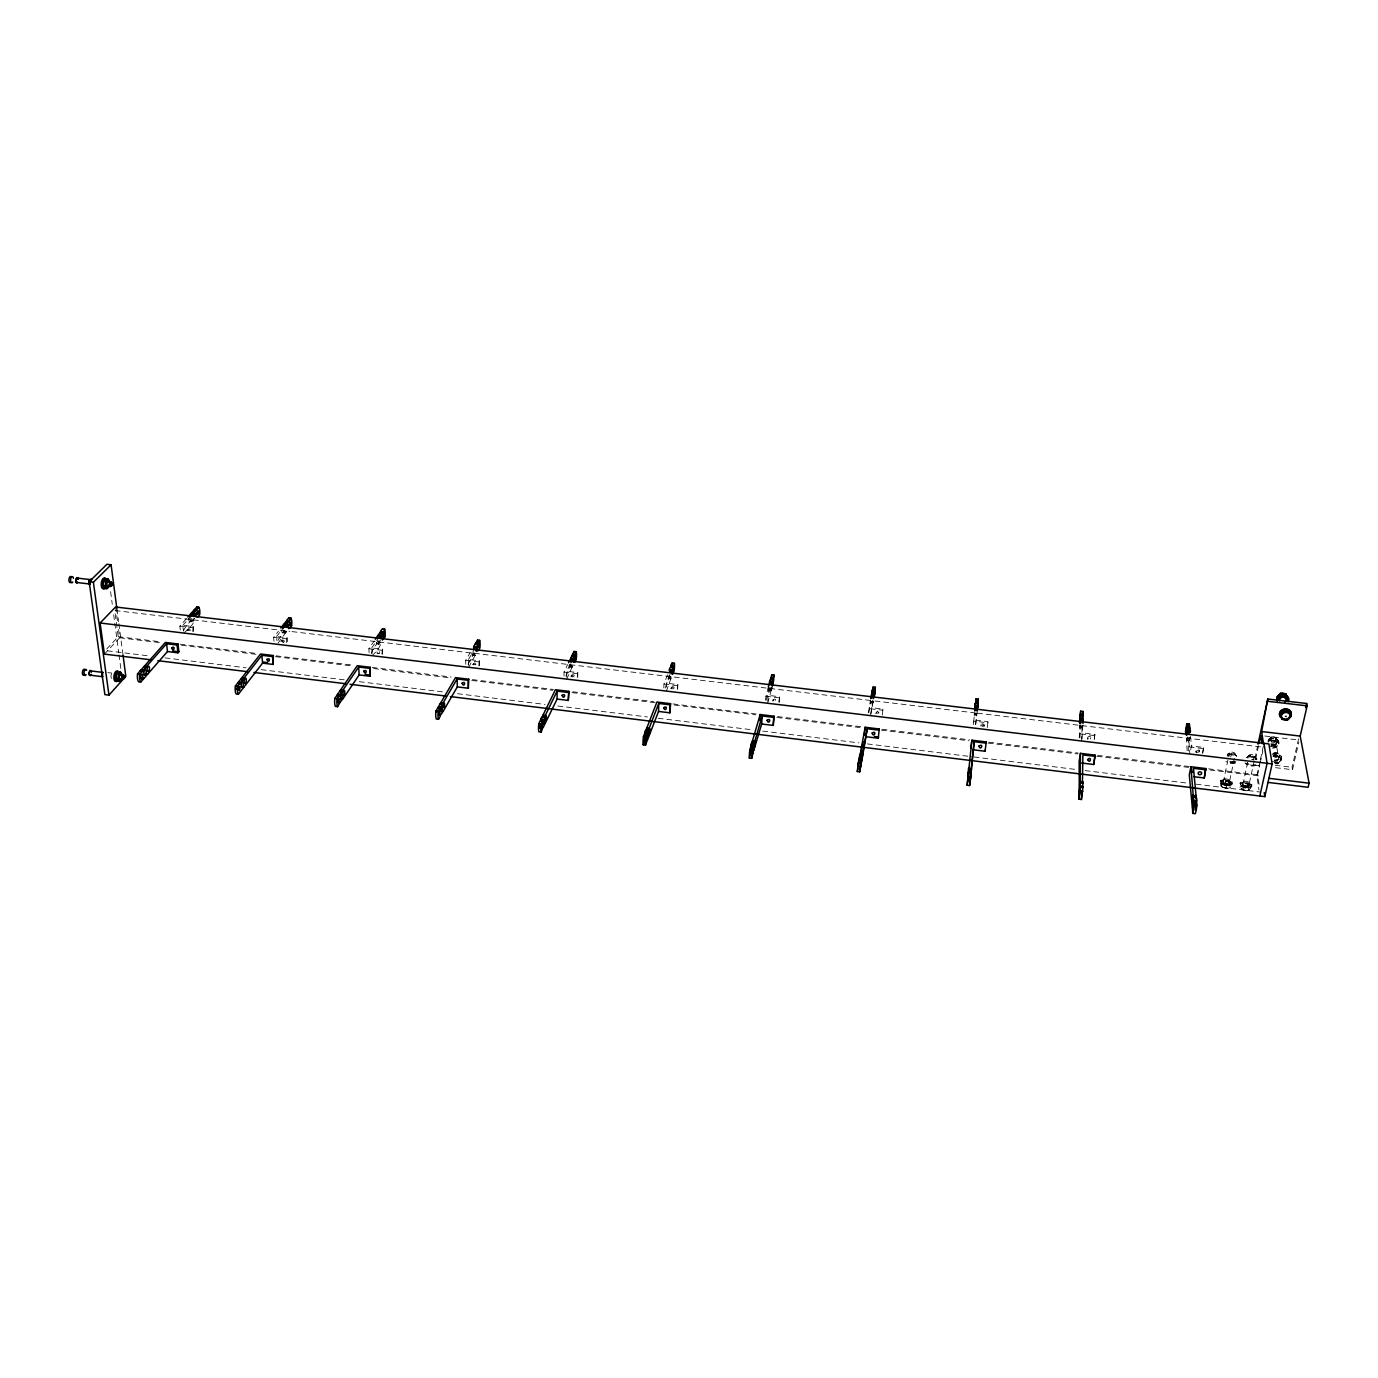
<?xml version="1.0" encoding="UTF-8"?>
<svg xmlns="http://www.w3.org/2000/svg" width="1378" height="1378" viewBox="0 0 1378 1378"><rect width="100%" height="100%" fill="white"/><g stroke="black" fill="none" stroke-linecap="round" stroke-linejoin="round"><path stroke-width="0.75" stroke-dasharray="5 3.75" d="M564.015 676.012L564.015 672.085L567.65 664.609M566.737 677.149L566.737 671.258L570.905 662.697M1081.971 739.021L1082.97 723.571M1079.904 737.919L1080.593 725.672M1081.644 741.019L1082.143 725.155M577.227 677.597L577.761 672.585L566.737 671.258M577.744 676.512L577.761 672.585M1079.284 737.798L1079.784 724.88M1087.552 739.211C1087.328 733.578 1094.769 737.936 1087.552 738.849M1090.911 737.678L1090.239 738.987M468.038 664.454L473.739 653.654L476.133 654.464L473.998 654.206L474.032 652.793M468.675 667.331L475.961 653.878M870.62 701.368C869.656 703.831 874.152 703.572 872.98 700.989M974.246 715.01C980.568 713.408 972.231 715.337 974.401 713.218M190.664 630.452L189.079 628.575L186.908 630.418M663.834 687.984L663.955 684.039L667.675 674.531M666.504 687.157L666.625 683.212L671.362 670.983M1081.833 726.602L1079.353 726.309L1081.851 726.068M1079.508 725.896C1078.526 728.307 1083.625 728.876 1082.522 725.207M569.166 664.816C567.977 667.538 572.886 668.123 572.37 665.195M565.824 676.185L570.699 665.195L573.059 666.005L570.75 665.178M571.336 665.074L571.612 667.107M566.72 679.113L572.921 665.436M677.27 689.603L677.821 684.556L666.625 683.212M677.683 688.5L677.821 684.556M769.337 689.379L771.577 689.655L769.337 689.379L770.147 686.64M665.195 688.104L669.191 676.925L671.517 677.735L669.277 676.942M670.259 676.856L670.414 678.889L671.034 676.942M666.366 691.101L671.448 677.166M765.29 700.162L768.39 686.502M767.77 701.299L768.149 695.356L771.766 682.885M778.949 701.798L779.535 696.717L768.149 695.356M779.138 702.659L779.535 696.717M1082.006 726.55L1082.006 727.963M377.727 640.649L376.573 643.87L376.194 640.477M379.828 640.908L378.898 644.043L376.573 643.87M766.185 700.231L769.148 689.362M767.649 703.28L771.404 689.62M471.896 652.552C470.294 655.997 476.099 656.686 475.358 652.965M868.829 712.547L871.034 701.075L870.551 702.746M977.174 710.996L976.261 720.246L988.026 721.641L987.923 722.813L973.798 721.125L973.281 725.121L974.608 713.063L974.212 714.941L976.52 715.216L975.245 728.239M976.709 713.494L976.554 715.389M983.995 726.792C986.028 722.916 979.155 722.778 980.947 726.757M868.433 712.547L870.362 700.661M870.775 713.666L873.101 698.612M668.985 675.289L668.209 678.631L668.209 675.203M882.333 715.044L882.919 709.084L871.344 707.689M870.586 715.647L873.204 701.006M1187.56 736.972L1186.906 740.365L1186.906 736.885M1189.972 737.247L1189.3 740.658L1186.906 740.365M769.217 687.209L768.941 689.258M771.456 687.484L771.198 689.534M976.52 715.216L976.778 713.339L974.315 713.804M975.762 724.242L976.261 720.246M1080.163 724.914L1079.646 727.67M987.234 727.636L988.026 721.641M768.717 687.157C766.736 690.068 770.991 692.738 771.559 689.069M770.974 687.415L770.802 690.86M1189.3 737.178L1189.197 740.727M473.222 652.707L472.241 655.273M571.06 676.856C570.578 673.497 576.125 674.479 574.195 677.063M571.629 675.427L572.335 677.063M378.313 640.718L378.674 644.112M286.09 632.089L277.185 644.301M1094.253 738.436L1094.907 734.422L1082.953 732.993M1094.253 739.641L1094.907 734.422M1187.164 750.752L1186.355 738.505L1188.749 738.78L1189.851 754.042M882.919 709.084L882.712 710.221L868.812 708.568M671 688.862C670.397 685.417 676.116 686.485 674.049 689.034M671.482 687.398L672.154 689.034M875.84 713.442L877.373 711.082L879.198 713.029M1188.336 750.941L1188.163 736.403M1190.644 750.011L1191.436 745.98L1190.196 732.493M1202.391 753.473L1203.614 747.427L1191.436 745.98M1202.925 752.681L1203.614 747.427M570.199 664.937L569.596 666.78M1220.426 781.309L1220.615 780.379M1220.822 783.6L1221.39 780.844L1225.869 780.034L1230.692 781.981L1230.451 787.51C1227.195 789.249 1220.116 788.423 1220.822 783.6L1225.3 782.79L1230.106 784.737L1230.451 787.51M1221.132 786.373L1221.39 780.844M1222.837 781.929L1223.027 780.999M1223.32 782.049L1229.4 752.853M1225.3 782.79L1225.869 780.034M1230.692 756.987L1231.605 753.387M1225.955 788.319L1226.541 785.563L1231.019 784.737M1229.09 783.531A2.997 1.464 11.5 0 0 1225.266 781.24A2.997 1.464 11.5 0 0 1224.25 783.617A2.997 1.464 11.5 0 0 1229.09 783.531L1235.239 754.317A3.014 1.447 11.2 0 0 1231.346 752.061A3.014 1.447 11.2 0 0 1230.347 754.386A3.014 1.447 11.2 0 0 1235.239 754.317M1229.572 783.651A3.497 1.705 11.5 0 0 1225.111 780.964A3.497 1.705 11.5 0 0 1223.922 783.755A3.497 1.705 11.5 0 0 1229.572 783.651L1229.762 782.721A3.497 1.705 11.5 0 0 1225.3 780.051A3.497 1.705 11.5 0 0 1224.129 782.825A3.497 1.705 11.5 0 0 1229.762 782.721M1230.106 784.737L1230.692 781.981M1231.984 784.271A5.994 2.945 11.5 0 0 1224.319 779.672A5.994 2.945 11.5 0 0 1222.303 784.444A5.994 2.945 11.5 0 0 1231.984 784.271L1232.19 783.341A5.994 2.928 11.5 0 0 1224.508 778.759A5.994 2.928 11.5 0 0 1222.51 783.514A5.994 2.928 11.5 0 0 1232.19 783.341M1240.045 783.703L1240.252 782.773M1245.505 790.696L1239.873 787.286L1240.458 784.53L1242.835 782.463L1248.21 783.117L1251.241 785.839L1249.949 789.422L1246.78 790.783M1239.873 787.286L1242.25 785.219L1242.835 782.463M1242.956 784.444L1248.313 759.399M1242.887 790.025L1243.473 787.269L1240.458 784.53M1250.638 788.612L1247.624 785.873L1248.21 783.117M1253.205 760.053L1253.98 756.436L1252.55 755.988M1248.761 785.925A3.014 1.464 11.8 0 0 1244.885 783.617A3.014 1.464 11.8 0 0 1243.921 786.011A3.014 1.464 11.8 0 0 1248.761 785.925L1254.187 760.88M1254.893 758.606L1257.563 746.273M1248.279 790.696L1248.881 787.923L1251.241 785.839M1249.243 786.046A3.514 1.722 11.8 0 0 1244.73 783.359A3.514 1.722 11.8 0 0 1243.593 786.149A3.514 1.722 11.8 0 0 1249.243 786.046L1249.45 785.133A3.514 1.705 11.8 0 0 1244.92 782.446A3.514 1.705 11.8 0 0 1243.783 785.219A3.514 1.705 11.8 0 0 1249.45 785.133M1255.634 759.209L1258.614 745.395M1251.672 786.666A6.012 2.945 11.8 0 0 1243.921 782.067A6.012 2.945 11.8 0 0 1241.974 786.838A6.012 2.945 11.8 0 0 1251.672 786.666L1251.861 785.753A6.012 2.945 11.8 0 0 1244.11 781.137A6.012 2.945 11.8 0 0 1242.181 785.925A6.012 2.945 11.8 0 0 1251.861 785.753M1259.992 761.534L1256.891 775.693L1258.975 789.921M1260.422 759.502L1263.523 745.343M1259.044 784.375L1257.632 774.78L1259.785 764.945M1260.215 762.981L1262.799 751.182M772.576 701.04C774.591 696.476 778.07 701.471 772.645 700.696M772.972 699.559L773.299 700.954M872.877 702.935L873.308 701.195L870.999 701.488M1275.528 767.667L1292.495 769.716L1292.064 767.288L1298.644 738.487M1292.495 769.716L1298.817 742.053M771.577 689.655L772.386 686.899M980.809 726.034L980.929 724.862M984.219 725.259C980.55 728.979 981.549 721.951 984.099 726.43M768.631 690.499L769.337 688.845M283.42 642.527C286.831 640.408 279.82 638.152 280.75 642.372M281.612 640.339L283.058 642.527M376.797 651.742C378.967 657.599 381.396 647.712 376.711 652.759M1186.32 738.453L1188.714 738.746M472.757 664.713L474.807 662.801L476.168 665.023M473.515 663.335L473.791 665.006M571.112 676.512L572.593 675.668L574.092 676.874M671.052 688.5L672.602 687.656L674.083 688.862M478.786 665.781L479.303 660.803L468.451 659.511L468.623 665.367M468.451 659.511L474.342 649.434M465.781 664.23L465.661 660.32L469.967 652.983M875.926 713.081L878.923 713.098M381.913 654.154L382.395 649.21L371.733 647.936L372.06 653.775M372.163 655.721C388.32 640.288 376.917 637.032 371.474 653.361M378.623 642.854L380.362 640.305M371.733 647.936L378.485 638.048M369.097 652.621L368.873 648.728L374.265 640.873M286.555 642.716L287.02 637.807L276.53 636.55L276.857 640.425M277.908 640.425L284.264 631.21L286.538 631.331M276.53 636.55L282.869 628.471M273.964 641.201L273.619 637.325L278.477 631.158M188.097 628.85L188.063 630.452M280.819 641.356L282.421 640.925L283.61 642.372M1269.758 746.29L1274.926 746.893L1274.581 744.826L1277.974 741.433L1276.217 737.419L1272.411 736.817L1269.327 738.315L1268.104 741.123M1281.195 760.449L1279.404 756.384L1274.15 755.764L1273.875 754.111L1279.129 754.731L1281.195 760.449L1277.733 763.86L1275.132 763.756M1246.177 757.814L1248.554 755.781L1252.585 755.988M192.696 631.451L193.144 626.577L182.809 625.354L183.463 631.124M183.687 633.053C202.325 617.844 191.284 615.346 183.412 630.779M379.467 653.413L377.124 653.413M192.3 620.651L194.453 618.205M182.809 625.354L189.82 617.413M180.294 629.97L179.846 626.112L186.564 618.533M472.895 664.403L475.531 664.713M104.401 654.102L119.662 637.773L118.577 629.557M106.692 649.004L118.232 636.688L114.753 610.506L289.862 631.348M1267.984 742.277L1271.394 738.884L1276.562 739.504L1278.336 743.5L1274.926 746.893M1272.221 761.569L1277.458 762.206L1280.903 758.778M1255.944 759.795L1257.046 759.123L1253.98 756.436M187.219 629.849L189.527 630.418M378.313 642.303L380.517 642.527M1235.894 761.655L1231.381 762.447L1228.125 761.156M1247.624 785.873L1242.25 785.219M1270.774 744.223L1274.581 744.826M1264.815 736.007L1299.265 740.089M291.998 631.606L872.86 700.73M874.996 700.989L975.366 712.943M977.502 713.184L1261.525 746.997M192.093 620.117L194.022 620.324M286.813 631.916L284.471 631.09M191.421 621.633L193.471 621.891M283.954 632.674L286.021 632.915M377.934 643.87L380.035 644.129M473.395 655.256L475.531 655.497M570.371 666.814L572.542 667.073M668.898 678.544L671.103 678.82M769.027 690.481L771.267 690.757M870.775 702.608L873.049 702.883M1079.336 727.481L1081.696 727.756M1186.234 740.21L1188.628 740.503M189.044 618.205A2.601 1.033 -83.4 0 0 189.664 621.581L191.714 621.822A2.601 1.033 -83.4 0 0 193.075 618.688M281.732 630.607A2.618 0.913 -83.3 0 0 282.507 632.623L284.471 632.881A2.618 0.913 -83.3 0 0 285.677 630.383M668.209 678.631L670.414 678.889M179.846 626.112L192.265 627.593M273.619 637.325L286.228 638.841M368.873 648.728L381.689 650.261M465.661 660.32L478.683 661.871M564.015 672.085L577.244 673.67M663.955 684.039L677.408 685.658M765.548 696.2L779.207 697.836M1080.559 733.906L1094.924 735.628M1189.111 746.893L1203.735 748.65M1275.15 765.255L1292.064 767.288M1254.342 765.117L1262.816 766.134M118.232 636.688L160.916 641.855M180.105 644.181L256.928 653.499M276.134 655.825L352.94 665.126M372.146 667.452L451.088 677.029M472.43 679.612L553.508 689.448M572.714 691.773L653.792 701.591M672.998 703.917L758.348 714.269M777.554 716.594L862.904 726.947M882.109 729.272L969.595 739.865M988.784 742.191L1078.406 753.06M1097.611 755.385L1189.352 766.512M1208.558 768.838L1257.632 774.78M119.662 637.773L160.21 642.682M181.534 645.266L256.222 654.326M275.428 656.651L352.234 665.97M373.576 668.554L450.382 677.873M471.724 680.456L552.802 690.292M571.991 692.617L655.205 702.711M674.41 705.036L755.489 714.872M776.83 717.473L862.18 727.808M881.369 730.151L968.855 740.761M988.06 743.086L1077.665 753.955M1096.871 756.281L1188.611 767.408M1209.953 769.992L1260.147 776.09M1243.473 787.269L1248.881 787.923M107.381 650.812L150.081 656.049M165.015 657.874L246.145 667.813M261.097 669.639L344.345 679.836M359.296 681.679L444.681 692.135M457.496 693.702L545.016 704.434M557.832 706.001L647.488 716.973M658.167 718.282L752.095 729.789M762.757 731.098L858.838 742.88M867.365 743.913L971.972 756.729M974.108 756.987L1076.58 769.544M1085.123 770.595L1187.595 783.152M1196.121 784.185L1260.164 792.04M107.863 672.602L111.687 673.067M1236.548 756.315C1235.756 753.043 1226.386 751.596 1227.23 755.902M1221.718 783.6L1226.541 785.563M474.394 655.532L473.946 653.792M1088.189 738.97L1087.552 738.022M1273.616 753.163A5.839 4.754 -5.2 0 1 1281.402 757.039L1281.488 757.59M1277.974 741.433L1278.336 743.5M1276.217 737.419L1276.562 739.504M1279.129 754.731L1279.404 756.384M1271.326 741.157A3.359 2.756 -5.5 0 1 1276.528 742.673L1276.579 743.035M1275.442 739.108L1278.577 757.883M1277.458 762.206L1277.733 763.86M1271.05 736.817L1271.394 738.884M110.585 591.644L112.273 604.253M113.668 614.777L114.512 621.082M114.805 623.201L118.732 652.638M119.008 654.739L120.971 669.467M116.923 608.955L118.594 621.581M118.87 623.683L123.038 655.239M115.597 606.992L117.492 621.357M193.144 626.577L193.781 632.364M1199.411 750.683L1199.532 751.906M1195.983 751.027L1196.087 752.25M287.02 637.807L287.347 641.683M382.395 649.21L382.705 655.05M479.303 660.803L479.441 666.676M111.842 678.321A2.601 1.137 -82.4 0 1 110.963 676.357A2.601 1.137 -82.4 0 1 111.825 673.48M1196.19 752.612A1.722 1.43 -2.9 0 1 1197.861 750.648A1.722 1.43 -2.9 0 1 1199.394 752.646M194.642 618.481A2.584 1.033 -83.4 0 1 194.401 618.36M191.042 618.446A2.601 1.033 -83.4 0 1 189.664 621.581M191.714 621.822A2.601 1.033 -83.4 0 1 191.094 618.464M283.61 630.142A2.618 0.913 -83.3 0 1 282.507 632.623M284.471 632.881A2.618 0.913 -83.3 0 1 283.868 630.177M1273.255 756.229A2.928 2.377 -5.2 0 1 1277.13 755.54A2.928 2.377 -5.2 0 1 1278.164 758.623A2.928 2.377 -5.2 0 1 1274.461 759.846M1286.484 715.94A2.963 2.446 -6.6 0 1 1284.968 716.164M1272.859 753.835A2.911 2.377 -5.2 0 1 1276.528 753.043A2.911 2.377 -5.2 0 1 1277.957 755.833A2.911 2.377 -5.2 0 1 1274.805 757.573M1235.498 762.344A6.029 2.894 11.3 0 1 1227.092 761.328M1233.637 761.242A3.514 1.688 11.3 0 1 1230.347 761.293M1235.325 763.154A6.029 2.894 11.3 0 1 1225.903 761.414M1234.257 761.379A3.514 1.688 11.3 0 1 1231.966 762.327A3.514 1.688 11.3 0 1 1228.573 761.466M1228.16 756.298A4.53 2.17 11.2 0 1 1230.451 753.335A4.53 2.17 11.2 0 1 1236.342 756.16M1229.4 756.074A3.014 1.447 11.2 0 1 1230.933 754.093A3.014 1.447 11.2 0 1 1234.86 755.988M1255.341 764.738A6.063 2.894 11.5 0 1 1249.691 764.824M1248.227 764.342A6.063 2.894 11.5 0 1 1245.884 762.981M1251.947 759.381A6.063 2.894 11.5 0 1 1253.429 759.846M1256.03 765.031A6.063 2.911 11.5 0 1 1250.294 765.806A6.063 2.911 11.5 0 1 1245.023 762.999M1249.14 764.222A3.531 1.688 11.5 0 1 1247.366 762.964M1245.471 790.696A4.513 2.205 11.8 0 1 1241.027 786.941A4.513 2.205 11.8 0 1 1248.347 787.355A4.513 2.205 11.8 0 1 1246.608 790.748M1247.469 758.072A4.547 2.17 11.5 0 1 1251.982 755.85A4.547 2.17 11.5 0 1 1255.737 759.605M1248.881 758.055A3.032 1.447 11.5 0 1 1250.983 756.47A3.032 1.447 11.5 0 1 1254.652 758.244A3.032 1.447 11.5 0 1 1251.93 759.519M1286.501 716.371A3.462 2.842 -6.6 0 1 1285.622 716.56M1272.979 755.885A3.411 2.773 -5.2 0 1 1277.303 755.144A3.411 2.773 -5.2 0 1 1278.767 758.468A3.411 2.773 -5.2 0 1 1274.96 760.363M1273.065 756.436A3.411 2.773 -5.1 0 1 1277.389 755.695A3.411 2.773 -5.1 0 1 1278.853 759.02A3.411 2.773 -5.1 0 1 1275.046 760.914M1272.342 754.334A5.839 4.771 -5.1 0 1 1281.385 756.97A5.839 4.754 -5.2 0 1 1274.529 762.327M1281.385 756.97A5.839 4.771 -5.1 0 1 1274.616 762.878M1271.239 740.692A3.359 2.756 -5.5 0 1 1275.735 741.054A3.359 2.756 -5.5 0 1 1275.511 744.775A3.359 2.756 -5.5 0 1 1270.981 745.067M1276.528 742.673A3.359 2.756 -5.5 0 1 1272.635 746.101M1271.791 745.894A3.359 2.756 -5.5 0 1 1271.05 745.532M1267.949 741.037A5.77 4.72 -5.5 0 1 1274.684 738.281A5.77 4.72 -5.5 0 1 1278.887 743.155A5.77 4.72 -5.5 0 1 1273.616 747.582M1268.845 740.434A5.77 4.72 -5.5 0 1 1276.149 739.176A5.77 4.72 -5.5 0 1 1278.646 744.826A5.77 4.72 -5.5 0 1 1272.204 748.047M1274.512 756.746A4.392 3.583 -5.1 0 1 1280.351 759.657A4.392 3.583 -5.1 0 1 1275.184 763.619M1274.013 756.246A2.928 2.377 -5.1 0 1 1277.75 756.419A2.928 2.377 -5.1 0 1 1278.043 759.467A2.928 2.377 -5.1 0 1 1274.409 760.346M1270.223 740.813A2.877 2.36 -5.6 0 1 1271.86 737.127A2.877 2.36 -5.6 0 1 1275.442 739.521A2.877 2.36 -5.6 0 1 1271.36 741.553M1268.483 740.985A4.323 3.531 -5.5 0 1 1273.169 737.023A4.323 3.531 -5.5 0 1 1276.924 741.364A4.323 3.531 -5.5 0 1 1270.929 743.81M1269.913 740.847A2.877 2.36 -5.5 0 1 1273.289 738.212A2.877 2.36 -5.5 0 1 1275.373 741.485A2.877 2.36 -5.5 0 1 1270.912 742.415M1270.964 741.433A2.877 2.36 -5.5 0 1 1275.029 741.037A2.877 2.36 -5.5 0 1 1275.356 744.361A2.877 2.36 -5.5 0 1 1271.291 744.757M1196.604 751.975A1.722 1.43 -2.9 0 0 1199.394 751.062A1.722 1.43 -2.9 0 0 1197.086 749.529A1.722 1.43 -2.9 0 0 1196.604 751.975M1222.613 787.234A4.479 2.205 11.6 0 0 1229.865 787.114A4.479 2.205 11.6 0 0 1224.129 783.669A4.479 2.205 11.6 0 0 1222.613 787.234M1250.19 756.78A3.032 1.447 11.5 0 0 1255.082 756.694A3.032 1.447 11.5 0 0 1251.172 754.421A3.032 1.447 11.5 0 0 1250.19 756.78"/><path stroke-width="1.5" d="M543.276 727.308L557.108 699.059L568.287 700.42L568.838 691.343L555.403 689.723L542.984 715.165C541.123 717.662 545.705 718.248 545.275 715.458L557.091 691.119L568.304 692.479M568.838 691.343L568.287 700.42M859.286 758.589L858.735 760.432L861.388 760.036M1079.095 794.4L1078.94 799.188L1081.437 799.498L1082.815 787.665L1080.163 787.269M1082.66 787.579L1082.832 783.083L1080.18 782.704L1080.455 753.353L1095.079 755.127L1093.736 764.497L1081.575 763.016M1082.436 783.72L1082.901 754.886L1095.097 756.367M1082.97 723.571L1082.987 719.798L1080.507 720.039L1080.645 715.44L1082.987 715.733L1082.436 721.951M1082.85 715.716L1083.005 711.461L1080.662 711.186L1079.921 715.182M1078.94 799.188L1080.3 787.355M1079.921 790.438L1079.319 795.382L1080.335 782.79M1080.593 723.622L1080.628 719.505M1080.645 715.44L1080.662 711.186M1081.437 799.498L1081.575 794.09M674.359 663.283C674.789 669.587 667.675 668.743 672.171 663.025L674.359 663.283A8.147 1.189 -83.2 0 1 674.1 671.069L672.895 673.377M438.497 706.621C436.792 710.635 442.855 708.034 442.459 704.003L440.202 703.727L438.497 706.621L440.771 706.897M440.392 715.923L438.548 719.264L436.292 718.989A8.509 2.256 -82.7 0 1 435.982 710.91L437.825 707.775M441.167 710.6L443.423 710.876L457.324 686.899L468.331 688.242L468.744 679.216L455.515 677.614L440.202 703.727M468.744 679.216L468.107 680.319L457.083 678.975L442.459 704.003M473.791 646.454C472.223 650.106 477.787 647.918 477.443 644.129L475.307 643.87L473.791 646.454L475.927 646.713M478.235 650.76L479.854 648.039A8.01 1.998 -83.3 0 0 479.665 640.322L477.546 640.064L475.307 643.87M479.665 640.322L477.443 644.129M647.281 740.537L658.529 711.427L658.77 703.452L670.173 704.83L670.604 703.676L656.944 702.022L646.816 727.98C645.059 730.529 649.693 731.098 649.141 728.273L658.77 703.452M977.191 710.256L977.622 704.623M977.691 704.313L977.932 702.608L977.019 710.083L977.519 705.415M542.398 716.353C537.334 722.21 544.637 723.209 544.689 716.629M753.835 749.46L753.404 750.941L754.093 745.222L753.06 753.404M658.529 711.427L669.897 712.822L670.173 704.83M670.604 703.676L669.897 712.822M860.492 767.494L859.717 771.835L857.305 771.525L858.735 759.915M570.905 657.961C569.441 661.561 574.884 659.631 574.368 655.583L572.197 655.325L570.905 657.961L573.076 658.219M574.833 662.301L576.211 659.459A8.079 1.602 -83.3 0 0 576.245 651.708L574.075 651.449L572.197 655.325M573.059 662.112L573.989 658.184L573.971 662.232M573.73 656.514L573.506 654.808L572.886 656.393M576.245 651.708L574.368 655.583M859.717 771.835L861.147 760.208M970.37 779.414L970.646 776.882L969.612 785.546L967.149 785.236L968.2 776.985L970.68 777.295L971.008 773.816L968.545 773.506L968.338 774.78M970.939 774.384L971.456 769.337L969.01 769.027M754.421 742.535C755.368 749.339 747.754 748.392 752.061 742.242L754.644 742.501M752.061 742.242L760.174 714.545L774.074 716.216L773.213 725.414L761.655 724.001L754.076 749.494M970.112 780.516L970.06 781.791L970.319 779.242M772.886 679.061C774.729 683.557 766.581 685.744 770.646 678.786L773.11 678.82L774.057 675.031L771.818 674.772L770.646 678.786M770.354 682.833L770.216 681.524L769.923 682.765M874.031 697.785C874.289 696.493 877.114 683.419 873.015 688.104M968.303 774.591L968.079 775.969L970.525 776.279L974.16 741.708L986.148 743.155L986.252 741.932L971.886 740.193L967.597 781.481L968.906 768.821M646.334 729.186C641.666 735.146 649.107 736.179 648.676 729.479M670.621 666.969C666.349 672.481 673.222 673.291 672.826 667.228M860.819 763.55L860.216 768.114L860.613 765.617M860.389 765.755L867.262 728.738L879.043 730.168L879.267 728.979L865.143 727.257L859.459 758.365M759.795 720.539L760.174 714.545M761.655 724.001L762.155 715.992L773.747 717.387L774.074 716.216M750.321 754.696L749.339 758.055L751.716 758.348L752.87 753.559M773.213 725.414L773.747 717.387M875.374 686.985L874.548 692.686M874.909 691.119L874.375 694.977L874.737 692.721M1079.99 787.114L1080.025 781.137L1079.56 786.201M1082.419 792.092L1082.453 790.869M1079.629 722.882L1080.3 714.7L1079.456 722.778M771.714 678.734L771.818 674.772M1186.32 734.974L1187.113 730.822L1186.906 735.025M750.958 749.27L751.716 744.93M380.517 638.6L381.654 635.413L382.033 638.789M382.464 640.098L382.929 638.961M752.164 745.085L752.939 740.778L752.681 744.998M762.155 715.992L754.782 741.312C753.594 756.091 756.505 736.317 754.868 742.535M771.835 685.727L772.541 681.714L772.283 685.796M862.215 755.781C860.561 768.631 863.799 748.633 861.973 756.246C857.788 756.66 861.198 751.682 859.614 758.847M861.474 762.74L867.262 728.738M872.963 688.673L872.343 694.564M874.031 696.493L873.721 697.165C875.891 693.237 870.104 693.1 871.826 695.528M871.327 698.112L872.291 690.809L874.617 691.325M872.291 690.809L873.101 686.709M973.126 749.787L985.081 751.251L985.184 750.028M970.801 775.091L970.422 777.898L971.232 770.733M977.88 703.538L978.328 699.128L976.037 698.853L974.814 711.048M968.011 777.14L968.2 775.332L967.873 778.932M864.385 735.301L865.143 727.257M645.145 735.456L645.593 732.7M646.85 741.33L645.559 745.102L643.216 744.809A8.647 1.361 -82.9 0 1 643.423 736.679L644.697 733.389M970.835 774.143L974.16 741.708M977.174 710.996L977.536 707.293L975.211 707.017L974.746 710.411L975.417 703.59M671.689 673.17L672.481 669.863L672.206 674.462M866.504 736.782L878.251 738.229L879.267 728.979M859.596 755.523L858.58 763.998L859.08 761.931M859.217 759.622L857.891 766.082M860.492 767.46L861.681 758.537L861.25 760.156M976.037 698.853C976.864 702.522 972.317 708.275 977.639 706.139L977.932 703.297L975.452 703.486M874.565 691.084L873.807 696.458M1189.093 729.927L1189.162 727.653L1188.525 729.875M1195.449 798.448L1195.432 795.364M975.555 703.004L975.435 704.02M975.176 705.777L975.245 705.226M968.579 772.696C968.286 776.4 968.303 769.182 971.145 772.541M968.493 772.317C967.942 761.466 970.612 775.383 971.49 768.097M977.536 706.053L977.381 707.19M1081.954 793.125L1081.833 795.709L1082.298 793.332M970.095 780.844L969.991 781.705M109.482 585.288L106.916 588.699L104.056 588.354L102.472 585.667L103.04 580.81L105.176 578.674L108.052 579.001L109.62 581.705M121.436 679.13L119.386 681.421L116.579 681.076L115.063 678.648L115.614 673.928L117.681 671.654L120.472 671.999L122.091 675.72M967.149 785.236L967.614 780.826M967.907 779.121L967.787 780.361M971.18 770.56L971.352 769.113M970.474 779.018L970.129 780.654L970.543 777.536M872.274 692.411C873.325 685.676 871.413 699.214 872.463 692.462M977.708 703.848L978.328 699.128M970.629 776.52L970.543 777.106M970.853 748.288L971.886 740.193M970.164 781.447L969.612 785.546M1079.939 716.405L1079.921 718.661M1082.436 717.904L1082.453 715.647M985.081 751.251L986.252 741.932M751.682 747.737L751.475 749.167M672.636 674.29L672.946 673.463M646.919 729.892L646.695 732.614M1195.76 803.736L1195.467 800.652M570.974 660.527L571.215 659.201M441.081 705.209L441.735 702.797M861.267 762.792L861.095 763.877M339.78 702.814L337.627 706.673L335.405 706.397A8.44 2.687 -82.7 0 1 334.854 698.37L336.955 695.287L339.539 696.097L341.899 691.584L339.677 691.308L336.955 695.287M771.008 679.285L771.025 682.076M750.338 752.543L749.873 754.369L750.287 749.908M1080.455 753.353L1079.146 761.483L1079.284 791.403M288.794 628.678L289.449 628.058M1082.367 714.734L1083.005 711.461M1095.079 755.127L1093.736 764.497M1079.887 722.899L1080.094 718.971M1082.987 719.798L1082.453 719.247M1189.817 728.359L1189.403 724.001L1187.026 723.726L1187.199 728.6L1189.817 728.359C1192.59 735.025 1185.321 734.009 1187.423 728.066M1079.766 786.321L1079.06 793.814M1193.951 776.727L1204.269 777.984L1205.784 768.545L1190.919 766.754L1193.382 797.294L1196.173 797.087C1199.291 804.442 1191.229 803.426 1193.624 796.777M1205.905 769.82L1193.503 768.304L1196.173 797.087M1082.832 783.083L1082.453 781.515M1082.815 787.665L1082.436 785.925M669.656 671.534L670.414 669.984M878.251 738.229L878.475 737.023L874.444 736.541M873.101 698.612L873.807 694.994M870.758 698.68L871.533 694.719M857.305 771.525L857.977 768.114M859.889 758.279L863.162 741.571M1190.919 766.754L1189.3 774.901L1192.349 808.042M1192.693 772.386L1193.503 768.304M1205.784 768.545L1204.269 777.984M539.487 724.639L539.504 728.187M541.244 721.09L542.209 719.092M543.19 717.077L543.673 715.389M1257.993 744.223L1267.794 699.025L1306.654 703.503L1307.119 705.846L1300.195 736.093L1309.1 783.186L1308.135 787.286L1268.001 782.394M1259.044 743.431L1260.767 735.542L1262.024 743.689M1263.609 744.309L1261.628 731.546L1267.794 699.025M1259.854 796.019L1267.088 763.291L1263.953 743.328M450.399 696.596L1264.832 796.622L1272.118 763.912L1268.897 743.913L115.597 606.992L100.112 622.994L104.401 654.102L151.391 659.873M474.066 648.332L474.755 646.523M1195.88 805.527L1195.587 809.868L1196.311 805.269M1305.707 707.62L1306.654 703.503M671.207 667.486L671.775 667.09M644.267 739.934L643.802 741.157L644.249 736.472M339.832 702.522L343.208 698.439L341.003 698.181M542.915 727.515L541.175 732.08L538.884 731.787A8.578 1.826 -82.8 0 1 538.815 723.691L540.383 720.47M1185.907 734.388L1185.493 731.684A8.475 1.033 -83 0 1 1187.026 723.726M751.716 758.348A8.733 0.878 -83 0 1 752.199 750.183L753.18 746.824M772.696 685.796L774.057 675.031M749.339 758.055A8.733 0.896 -83 0 1 749.821 749.873L750.803 746.531M768.39 686.502L769.527 682.627M476.995 651.26L476.891 646.782L476.082 651.157M436.826 711.892L437.515 710.721M106.916 588.699L105.348 585.994L105.917 581.154L108.052 579.001M119.386 681.421L117.871 678.992L118.422 674.273L120.472 671.999M645.559 745.102A8.664 1.344 -82.9 0 1 645.765 736.954L647.04 733.682M643.216 744.809L644.491 741.519M111.773 585.099C114.822 579.759 108.018 588.785 111.928 583.652M1192.693 805.424L1193.296 799.567L1193.141 809.489L1193.555 804.614M541.175 732.08A8.578 1.809 -82.8 0 1 541.123 723.967L542.691 720.763M570.905 662.697L572.559 659.27M568.563 662.749L570.389 659.011M438.548 719.264A8.509 2.256 -82.8 0 1 438.238 711.203L440.082 708.051M343.208 698.439L359.158 674.927L369.993 676.236L370.251 667.279L357.246 665.695L339.677 691.308M369.993 676.236L370.251 667.279M384.6 629.109C383.739 635.12 376.866 634.19 382.498 628.868L384.6 629.109A7.958 2.377 -83.4 0 1 384.996 636.791L382.998 638.996M337.627 706.673A8.44 2.67 -82.7 0 1 337.076 698.646L339.177 695.563M341.899 691.584L358.676 667.038L369.528 668.364M375.35 639.289L377.503 636.154L379.932 636.963L382.05 632.846M377.503 636.154L379.949 632.588M242.993 679.371L240.358 683.815L237.757 682.988L235.38 686.02A8.371 3.1 -82.6 0 0 236.172 694.012L238.36 694.288L262.561 663.145L273.206 664.437L273.344 655.532L260.545 653.982L241.684 677.993C239.6 680.301 244.061 680.956 243.872 678.252L261.854 655.291L272.534 656.6L273.344 655.532M290.999 618.085C289.707 623.976 283.041 623.028 288.932 617.826L290.999 618.085A7.889 2.739 -83.4 0 1 291.619 625.733L289.518 628.351M238.36 694.288A8.371 3.083 -82.6 0 1 237.584 686.296L239.944 683.264M282.869 628.471L285.401 625.233L283.317 624.975L280.888 628.075M285.401 625.233L288.123 621.736M237.757 682.988L240.823 679.096M283.317 624.975L286.056 621.495M1277.544 698.784L1277.182 696.768L1278.87 694.822L1280.627 693.255L1283.211 693.375L1285.881 693.857L1288.017 699.99M1283.641 710.118L1283.934 711.72L1280.42 715.268L1282.229 719.402L1287.552 720.022L1291.065 716.508L1288.964 710.738L1283.641 710.118L1280.145 713.649L1280.42 715.268M145.396 673.497L147.653 674.186L167.496 651.553L177.969 652.827L178.882 651.777L177.986 643.974L165.377 642.441L144.518 666.005C142.33 668.209 146.774 668.95 146.654 666.263L166.566 643.733L177.073 645.007L177.986 643.974M145.706 667.348L142.812 671.723L140.177 670.897L137.542 673.876A8.302 3.497 -82.5 0 0 138.575 681.834L140.728 682.093L144.294 678.028L142.158 677.752M144.294 678.028L147.653 674.186M140.728 682.093A8.302 3.497 -82.5 0 1 139.712 674.135L142.33 671.172M189.82 617.413L192.627 614.226L190.577 613.985L187.908 617.017M192.627 614.226L195.659 610.798L193.626 610.557L190.577 613.985M195.659 610.798L198.828 607.216L196.796 606.975L193.626 610.557M140.177 670.897L143.553 667.09M116.923 608.955L111.084 564.773L106.95 564.291L89.157 581.757L104.883 694.615L108.965 695.132L125.829 676.288L123.038 655.239M1278.698 697.612L1280.989 695.287L1286.242 695.89L1287.431 698.629M89.157 581.757L93.377 582.257L111.084 564.773M123.417 679.13L123.865 675.22L123.469 678.579A2.291 0.982 -82.4 0 0 123.331 674.893A2.291 0.982 -82.4 0 0 121.798 677.614A2.291 0.982 -82.4 0 0 123.331 678.717L123.796 675.771L123.314 678.527M1291.065 716.508L1289.274 712.34L1283.934 711.72M1268.173 701.35L1307.119 705.846M103.04 580.81L105.917 581.154M77.271 578.088L90.293 579.604M76.755 582.498L89.777 584.014M102.472 585.667L105.348 585.994M1261.628 731.546L1300.195 736.093M194.47 609.593L196.52 609.834M286.831 620.496L288.898 620.755M380.638 631.589L382.739 631.83M475.91 642.837L478.045 643.095M572.697 654.274L574.867 654.533M671.034 665.901L673.239 666.16M770.957 677.7L773.196 677.976M872.515 689.706L874.789 689.965M975.727 701.902L978.035 702.177M1080.645 714.286L1082.987 714.579M1187.302 726.895L1189.696 727.171M191.456 613.003L193.488 613.244M284.109 623.976L286.176 624.234M378.209 635.137L380.311 635.379M669.57 669.656L671.792 669.915M769.837 681.524L772.093 681.8M871.74 693.599L874.031 693.875M1080.628 718.351L1082.987 718.627M1187.681 731.029L1190.075 731.322M289.621 625.578C293.91 619.084 285.401 623.872 291.619 625.733M382.912 636.55L384.996 636.791M975.021 706.742L977.329 707.017M100.112 622.994L1272.118 763.912M1268.914 778.312L1309.1 783.186M172.595 651.019L178.882 651.777M263.387 662.077L267.642 662.594M365.153 674.479L368.856 674.927M157.798 660.665L247.506 671.689M253.914 672.464L345.74 683.746M350.012 684.28L446.127 696.079M144.518 666.005L146.654 666.263M241.684 677.993L243.872 678.252M340.452 690.189L342.674 690.447M440.874 702.573L443.13 702.849M542.984 715.165L545.275 715.458M646.816 727.98L649.141 728.273M752.422 741.019L754.782 741.312M859.838 754.266L862.249 754.576M1080.335 781.481L1082.832 781.791M1193.503 795.451L1196.052 795.761M141.142 669.811L143.295 670.087M238.635 681.886L240.823 682.144M337.748 694.15L339.97 694.426M540.968 719.299L543.259 719.574M645.162 732.183L647.505 732.476M751.165 745.309L753.525 745.601M858.976 758.658L861.388 758.951M1080.318 786.046L1082.815 786.356M1193.934 800.101L1196.483 800.429M137.542 673.876L139.712 674.135M235.38 686.02L237.584 686.296M334.854 698.37L337.076 698.646M435.982 710.91L438.238 711.203M538.815 723.691L541.123 723.967M643.423 736.679L645.765 736.954M749.821 749.873L752.199 750.183M858.063 763.309L860.492 763.619M1080.283 790.903L1082.798 791.213M1194.054 801.445L1194.381 805.062L1196.931 805.389A9.043 1.189 -83.3 0 1 1195.26 813.709L1192.711 813.382L1192.504 807.904M241.598 687.054L243.768 687.329M967.959 777.244L970.405 777.554M90.5 670.879L103.178 672.447M115.614 673.928L118.422 674.273M141.193 678.854L143.329 679.113M90.018 675.151L102.678 676.736A2.188 0.965 -82.3 0 1 101.938 675.117A2.188 0.965 -82.3 0 1 102.661 672.705M115.063 678.648L117.871 678.992M1277.182 696.768L1278.043 698.612M1280.145 713.649L1282.229 719.402M441.012 714.579L443.423 710.876M197.312 617.31L199.655 614.829A7.837 3.1 -83.5 0 0 198.828 607.216M1285.881 693.857L1286.242 695.89M1288.964 710.738L1289.274 712.34M1287.259 718.403L1287.552 720.022M1280.627 693.255L1280.989 695.287M1264.229 792.557L1264.832 796.622M93.377 582.257L108.965 695.132M166.566 643.733L167.496 651.553M177.073 645.007L177.969 652.827M1196.604 801.755L1196.931 805.389M261.854 655.291L262.561 663.145M272.534 656.6L273.206 664.437M358.676 667.038L359.158 674.927M457.083 678.975L457.324 686.899M468.107 680.319L468.331 688.242M557.091 691.119L557.108 699.059M115.063 677.494A2.601 1.12 -82.4 0 1 115.063 676.202M102.437 583.928A2.67 1.189 -83.8 0 1 102.592 582.549M1194.381 805.062A9.043 1.171 -83.3 0 1 1192.711 813.382M1188.577 727.291A8.475 1.051 -83 0 1 1189.403 724.001M145.138 667.899A2.722 1.137 -82.6 0 1 145.327 667.262M145.879 666.28A2.722 1.137 -82.6 0 1 146.774 666.056M142.313 670.397A2.739 1.154 -82.5 0 1 142.606 669.984M672.171 663.025A8.147 1.206 -83.2 0 1 672.292 664.988M193.885 616.448A2.584 1.033 -83.4 0 1 195.245 613.331A2.584 1.033 -83.4 0 1 195.865 616.689M191.887 615.535A2.584 1.033 -83.4 0 1 192.179 614.261M196.796 606.975A7.837 3.118 -83.5 0 1 197.381 608.353M340.779 692.807A2.773 0.878 -82.7 0 1 341.055 691.429M338.144 696.648A2.773 0.878 -82.7 0 1 338.247 695.942M574.075 651.449A8.079 1.619 -83.3 0 1 574.247 652.328M382.498 628.868A7.958 2.394 -83.4 0 1 382.653 629.264M242.614 678.682A2.756 1.016 -82.7 0 1 243.165 677.993M236.31 689.327A2.325 0.861 -82.5 0 1 236.344 688.173M477.546 640.064A8.01 1.998 -83.3 0 1 477.856 641.459M286.469 627.438A2.618 0.913 -83.4 0 1 287.726 624.286A2.618 0.913 -83.4 0 1 288.226 627.662M284.454 626.508A2.618 0.913 -83.4 0 1 284.557 625.853M288.932 617.826A7.889 2.756 -83.4 0 1 289.432 619.222M282.507 627.731A2.618 0.913 -83.3 0 1 283.231 627.558M1285.174 711.427A3.462 2.842 -6.6 0 1 1286.949 711.634M1280.472 716.681A5.943 4.892 -6.6 0 1 1282.005 709.808A5.943 4.892 -6.6 0 1 1290.239 710.772A5.943 4.892 -6.6 0 1 1288.706 717.628M1282.815 718.231A5.943 4.892 -6.6 0 1 1281.506 717.593M1281.609 718.127A5.943 4.892 -6.6 0 1 1281.299 710.927A5.943 4.892 -6.6 0 1 1290.032 710.979A5.943 4.892 -6.6 0 1 1288.809 718.179M1287.431 718.799A5.943 4.892 -6.6 0 1 1282.901 718.765M1279.645 700.902A3.411 2.825 -7 0 1 1281.454 697.32A3.411 2.825 -7 0 1 1285.829 698.336A3.411 2.825 -7 0 1 1284.796 702.108M1279.421 699.008A3.411 2.825 -7 0 1 1282.505 696.579M1283.4 696.579A3.411 2.825 -7 0 1 1286.174 699.025M1277.268 701.213A5.856 4.84 -7 0 1 1283.09 694.529A5.856 4.84 -7 0 1 1288.051 701.264M1277.044 700.455A5.856 4.84 -7 0 1 1283.934 695.029A5.856 4.84 -7 0 1 1288.137 701.729M1279.266 696.269A2.911 2.411 -7.1 0 1 1280.506 694.047M1281.195 693.72A2.911 2.411 -7.1 0 1 1283.418 693.737M1286.501 695.735A4.392 3.617 -7 0 1 1286.673 697.595M1278.009 697.561A4.392 3.617 -7 0 1 1284.244 693.754M1285.209 694.236A4.392 3.617 -7 0 1 1285.967 694.908M1280.145 698.439A2.928 2.411 -7 0 1 1285.536 698.474M70.778 582.291A3.1 1.447 -83.9 0 1 68.917 579.707A3.1 1.447 -83.9 0 1 71.088 576.59M72.793 582.033A3.1 1.447 -83.9 0 1 70.709 581.533A3.1 1.447 -83.9 0 1 71.501 577.055A3.1 1.447 -83.9 0 1 73.447 578.347M77.65 582.291A2.67 1.223 -83.9 0 1 75.893 581.861A2.67 1.223 -83.9 0 1 76.565 578.019A2.67 1.223 -83.9 0 1 78.219 579.122M77.306 582.274A2.222 1.016 -83.9 0 1 76.014 581.258A2.222 1.016 -83.9 0 1 76.737 578.312A2.222 1.016 -83.9 0 1 78.012 579.328M108.724 585.219A2.36 1.051 -83.8 0 1 107.139 585.736A2.36 1.051 -83.8 0 1 107.329 582.274A2.36 1.051 -83.8 0 1 108.879 582.36M110.74 586.305A2.36 1.051 -83.8 0 1 109.413 585.047A2.36 1.051 -83.8 0 1 110.361 581.947A2.36 1.051 -83.8 0 1 111.532 583.738M111.394 584.961A2.36 1.051 -83.8 0 1 110.998 585.96M112.083 584.944A2.015 0.896 -83.8 0 1 110.653 585.977A2.015 0.896 -83.8 0 1 110.843 582.791A2.015 0.896 -83.8 0 1 112.186 583.411M102.661 585.994A3.118 1.395 -83.8 0 1 102.282 584.772M102.282 583.204A3.118 1.395 -83.8 0 1 102.644 581.671M104.246 580.724A3.118 1.395 -83.8 0 1 105.314 580.586M103.918 586.46A3.118 1.395 -83.8 0 1 103.195 584.117A3.118 1.395 -83.8 0 1 103.901 581.189M104.883 587.407A5.34 2.377 -83.8 0 1 101.662 587.252A5.34 2.377 -83.8 0 1 102.075 580.069A5.34 2.377 -83.8 0 1 105.365 578.984M105.848 587.51A5.34 2.377 -83.8 0 1 102.627 587.355A5.34 2.377 -83.8 0 1 103.04 580.172A5.34 2.377 -83.8 0 1 106.33 579.104M109.534 585.185A4.013 1.774 -83.8 0 1 106.674 587.217A4.013 1.774 -83.8 0 1 107.036 580.896A4.013 1.774 -83.8 0 1 109.706 582.153M104.022 586.029A2.67 1.189 -83.8 0 1 103.402 584.031A2.67 1.189 -83.8 0 1 104.005 581.516M90.259 584.427A2.67 1.206 -83.8 0 1 89.88 580.724A2.67 1.206 -83.8 0 1 91.723 579.707M84.506 674.376A3.032 1.361 -82.3 0 1 82.577 674.29A3.032 1.361 -82.3 0 1 83.076 670.053A3.032 1.361 -82.3 0 1 85.005 670.139M86.125 674.583A3.032 1.361 -82.3 0 1 84.196 674.497A3.032 1.361 -82.3 0 1 84.695 670.242A3.032 1.361 -82.3 0 1 86.625 670.328M91.12 674.342A2.601 1.154 -82.3 0 1 89.277 674.962A2.601 1.154 -82.3 0 1 89.742 671.017A2.601 1.154 -82.3 0 1 91.413 671.775M90.759 674.565A2.153 0.965 -82.3 0 1 89.363 674.359A2.153 0.965 -82.3 0 1 89.915 671.241A2.153 0.965 -82.3 0 1 91.224 671.982M120.644 678.768A2.291 0.982 -82.4 0 1 119.386 677.873A2.291 0.982 -82.4 0 1 120.11 674.772A2.291 0.982 -82.4 0 1 121.385 675.668M116.458 679.268A3.032 1.309 -82.4 0 1 116.165 674.807M115.011 678.338A3.032 1.309 -82.4 0 1 115.011 675.409M117.371 679.957A5.202 2.256 -82.4 0 1 114.167 679.836A5.202 2.256 -82.4 0 1 115.029 672.533A5.202 2.256 -82.4 0 1 118.215 672.671M118.301 680.077A5.202 2.256 -82.4 0 1 115.097 679.957A5.202 2.256 -82.4 0 1 115.959 672.653A5.202 2.256 -82.4 0 1 119.145 672.791M121.626 678.768A3.893 1.688 -82.4 0 1 118.87 679.457A3.893 1.688 -82.4 0 1 119.92 673.377A3.893 1.688 -82.4 0 1 122.125 675.84M116.544 678.837A2.601 1.12 -82.4 0 1 115.959 676.994A2.601 1.12 -82.4 0 1 116.544 674.514M102.713 676.495A2.601 1.137 -82.3 0 1 102.713 673.98M438.824 713.959C440.219 719.385 440.323 705.691 438.824 713.959M440.977 710.135C442.631 716.594 442.769 700.351 440.977 710.135M443.268 706.191C444.905 712.65 445.06 696.458 443.268 706.191M673.136 669.984C674.152 673.032 673.928 661.905 673.136 669.984M1087.586 759.605C1090.566 764.962 1092.048 755.144 1087.586 759.605M478.2 646.351C479.337 651.691 479.596 638.686 478.2 646.351M977.45 707.827L977.536 706.793L977.467 707.706M1192.039 799.361C1192.762 805.751 1193.641 786.752 1192.039 799.361M171.647 647.867C173.835 653.344 175.85 644.715 171.647 647.867M1186.027 730.753C1186.854 733.802 1186.889 722.554 1186.027 730.753M541.52 726.74C542.536 732.097 542.932 718.42 541.52 726.74M543.363 722.83C544.551 729.22 545.016 712.994 543.363 722.83M545.309 718.816C546.48 725.19 546.963 709.015 545.309 718.816M975.124 707.551L975.211 706.535L975.142 707.431M574.919 657.806C575.711 663.094 576.211 650.106 574.919 657.806M752.181 753.508C752.888 756.298 753.077 744.878 752.181 753.508M968.407 773.11L968.665 771.783L968.407 773.11M772.972 681.817C773.506 684.797 773.816 673.876 772.972 681.817M645.972 739.728C646.489 745.136 647.333 731.356 645.972 739.728M647.471 735.749C648.177 742.07 649.021 725.844 647.471 735.749M649.055 731.649C649.761 737.971 650.588 721.796 649.055 731.649M266.919 659.442C269.003 664.954 271.242 656.272 266.919 659.442M123.71 677.235C124.537 681.679 125.501 672.877 123.71 677.235M197.002 612.487C198.036 619.411 199.603 606.027 197.002 612.487M238.532 688.449C239.565 695.649 241.167 681.335 238.532 688.449M337.868 700.799C338.643 707.965 340.263 693.651 337.868 700.799M383.032 634.5C383.618 641.407 385.203 627.989 383.032 634.5M363.706 671.207C365.721 676.77 368.184 668.02 363.706 671.207M462.095 683.178C464.024 688.759 466.694 679.957 462.095 683.178M562.086 695.339C563.929 700.954 566.84 692.101 562.086 695.339M663.731 707.689C665.488 713.356 668.64 704.434 663.731 707.689M767.064 720.263C768.735 725.965 772.128 716.973 767.064 720.263M872.153 733.044C873.721 738.78 877.373 729.72 872.153 733.044M979.017 746.032C980.481 751.802 984.409 742.69 979.017 746.032M1198.757 774.402A1.757 1.447 -2.4 0 0 1201.616 773.489A1.757 1.447 -2.4 0 0 1199.256 771.921A1.757 1.447 -2.4 0 0 1198.757 774.402M148.893 670.879A2.722 1.137 -82.6 0 0 148.91 666.332A2.722 1.137 -82.6 0 0 147.119 669.57A2.722 1.137 -82.6 0 0 148.893 670.879M145.637 674.6A2.739 1.154 -82.5 0 0 145.655 670.018A2.739 1.154 -82.5 0 0 143.846 673.274A2.739 1.154 -82.5 0 0 145.637 674.6M142.278 677.993A2.308 0.965 -82.4 0 0 142.296 674.135A2.308 0.965 -82.4 0 0 140.78 676.891A2.308 0.965 -82.4 0 0 142.278 677.993M344.259 695.063A2.773 0.878 -82.7 0 0 344.397 690.447A2.773 0.878 -82.7 0 0 342.933 693.789A2.773 0.878 -82.7 0 0 344.259 695.063M341.641 698.922A2.79 0.878 -82.7 0 0 341.778 694.288A2.79 0.878 -82.7 0 0 340.297 697.647A2.79 0.878 -82.7 0 0 341.641 698.922M245.766 682.885A2.756 1.016 -82.7 0 0 245.852 678.286A2.756 1.016 -82.7 0 0 244.216 681.576A2.756 1.016 -82.7 0 0 245.766 682.885M242.838 686.657A2.756 1.016 -82.6 0 0 242.907 682.058A2.756 1.016 -82.6 0 0 241.271 685.366A2.756 1.016 -82.6 0 0 242.838 686.657M1283.865 719.523A4.461 3.669 -6.6 0 0 1290.239 715.699A4.461 3.669 -6.6 0 0 1283.28 713.201A4.461 3.669 -6.6 0 0 1283.865 719.523M89.036 582.791A2.222 0.999 -83.8 0 0 90.311 583.79A2.239 1.016 -83.8 0 1 89.036 582.791A2.239 1.016 -83.8 0 1 89.742 579.811A2.239 1.016 -83.8 0 1 91.034 580.827A2.222 0.999 -83.8 0 0 89.759 579.828A2.222 0.999 -83.8 0 0 89.036 582.791"/></g></svg>
